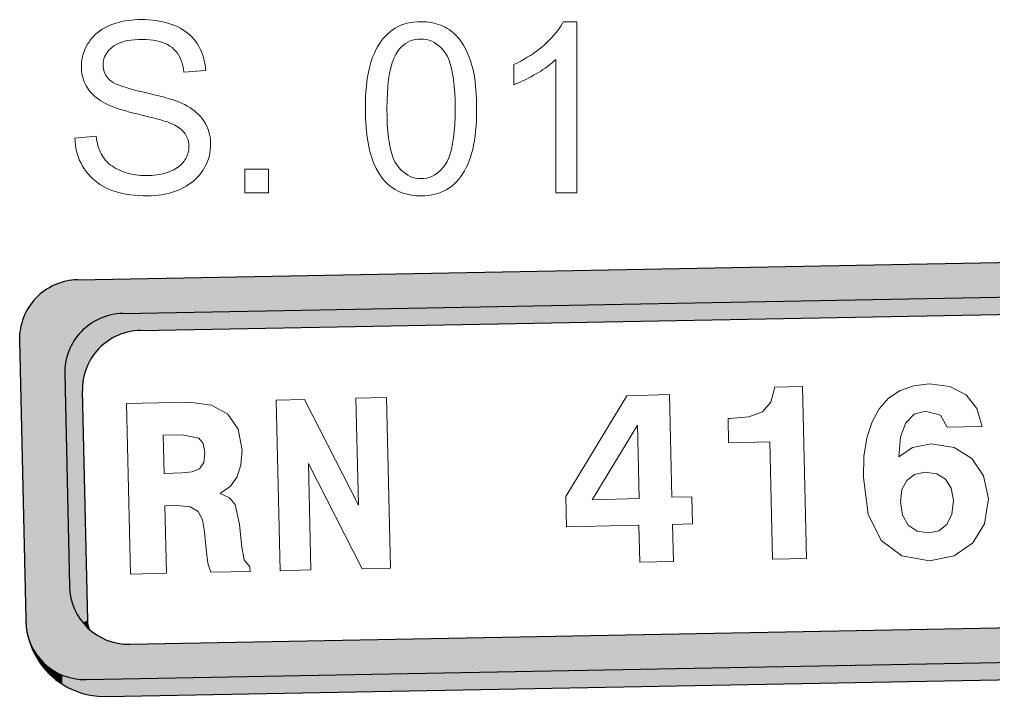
# Model space of a CAD drawing. Extents: x -99 to 297, y 0 to 420.
# Drawn here: x -98.51 to -55.1, y 73.14 to 103.32 of the extents above; entities that cross this region are included whole.
import ezdxf

# ---------------------------------------------------------------- set-up
doc = ezdxf.new("R2010")
doc.units = 0

msp = doc.modelspace()

# ---------------------------------------------------------------- linework, layer by layer
at = {"color": 7, "lineweight": 30}
for p, q in [((-95.924, 91.719), (-27.622, 93.001)), ((-93.91, 90.216), (-29.241, 91.43)), ((-93.123, 89.461), (-29.224, 90.66)), ((-93.6, 75.474), (-28.931, 76.688)), ((-95.546, 73.897), (-27.138, 75.181)), ((-94.652, 73.144), (-26.351, 74.426))]:
    msp.add_line(p, q, dxfattribs=at)
at = {"color": 7, "lineweight": 30, "ltscale": 0.310971}
msp.add_line((-98.514, 89.021), (-98.237, 76.585), dxfattribs=at)
at = {"color": 7, "lineweight": 30, "ltscale": 0.236645}
msp.add_line((-96.5, 87.518), (-96.289, 78.055), dxfattribs=at)
at = {"color": 7, "lineweight": 30, "ltscale": 0.255761}
msp.add_line((-95.713, 86.763), (-95.485, 76.535), dxfattribs=at)
at = {"color": 7, "lineweight": 13}
for points in [[(-96.046, 98.033), (-95.097, 98.116), (-95.082, 98.004), (-95.063, 97.896), (-95.041, 97.793), (-95.015, 97.693), (-94.985, 97.597), (-94.952, 97.506), (-94.915, 97.418), (-94.875, 97.335), (-94.831, 97.255), (-94.783, 97.18), (-94.731, 97.109), (-94.674, 97.04), (-94.611, 96.974), (-94.543, 96.91), (-94.469, 96.85), (-94.39, 96.792), (-94.305, 96.737), (-94.215, 96.685), (-94.119, 96.636), (-94.018, 96.589), (-93.913, 96.546), (-93.806, 96.508), (-93.696, 96.474), (-93.583, 96.445), (-93.467, 96.42), (-93.349, 96.4), (-93.229, 96.384), (-93.106, 96.373), (-92.98, 96.366), (-92.852, 96.363), (-92.738, 96.365), (-92.627, 96.37), (-92.518, 96.379), (-92.413, 96.391), (-92.31, 96.406), (-92.209, 96.425), (-92.112, 96.447), (-92.017, 96.473), (-91.925, 96.502), (-91.835, 96.535), (-91.749, 96.57), (-91.668, 96.608), (-91.591, 96.649), (-91.518, 96.692), (-91.451, 96.738), (-91.387, 96.786), (-91.328, 96.837), (-91.274, 96.89), (-91.224, 96.946), (-91.179, 97.004), (-91.138, 97.064), (-91.101, 97.125), (-91.069, 97.188), (-91.041, 97.251), (-91.018, 97.316), (-90.998, 97.381), (-90.983, 97.448), (-90.972, 97.516), (-90.966, 97.585), (-90.964, 97.655), (-90.966, 97.726), (-90.972, 97.794), (-90.982, 97.861), (-90.997, 97.927), (-91.016, 97.99), (-91.038, 98.052), (-91.065, 98.111), (-91.096, 98.169), (-91.132, 98.225), (-91.171, 98.28), (-91.215, 98.332), (-91.265, 98.383), (-91.32, 98.432), (-91.38, 98.48), (-91.446, 98.525), (-91.517, 98.57), (-91.594, 98.612), (-91.676, 98.652), (-91.763, 98.691), (-91.856, 98.728), (-91.924, 98.754), (-92.008, 98.781), (-92.106, 98.812), (-92.219, 98.845), (-92.347, 98.881), (-92.49, 98.919), (-92.648, 98.96), (-92.82, 99.004), (-93.007, 99.05), (-93.209, 99.099), (-93.413, 99.149), (-93.603, 99.199), (-93.781, 99.248), (-93.947, 99.296), (-94.1, 99.344), (-94.241, 99.391), (-94.369, 99.437), (-94.484, 99.483), (-94.587, 99.529), (-94.677, 99.574), (-94.783, 99.632), (-94.884, 99.693), (-94.979, 99.757), (-95.068, 99.824), (-95.152, 99.893), (-95.231, 99.966), (-95.303, 100.04), (-95.371, 100.118), (-95.433, 100.199), (-95.489, 100.282), (-95.539, 100.367), (-95.585, 100.455), (-95.625, 100.544), (-95.66, 100.636), (-95.689, 100.73), (-95.713, 100.825), (-95.732, 100.923), (-95.745, 101.023), (-95.753, 101.124), (-95.756, 101.228), (-95.753, 101.343), (-95.743, 101.455), (-95.726, 101.567), (-95.704, 101.677), (-95.674, 101.785), (-95.638, 101.892), (-95.596, 101.997), (-95.547, 102.101), (-95.491, 102.203), (-95.429, 102.304), (-95.361, 102.402), (-95.286, 102.495), (-95.206, 102.583), (-95.12, 102.666), (-95.027, 102.744), (-94.929, 102.818), (-94.824, 102.887), (-94.714, 102.951), (-94.597, 103.01), (-94.475, 103.064), (-94.348, 103.113), (-94.218, 103.157), (-94.086, 103.196), (-93.95, 103.23), (-93.812, 103.259), (-93.671, 103.282), (-93.528, 103.3), (-93.381, 103.313), (-93.232, 103.321), (-93.08, 103.323), (-92.913, 103.321), (-92.75, 103.313), (-92.59, 103.299), (-92.435, 103.28), (-92.284, 103.255), (-92.137, 103.225), (-91.994, 103.19), (-91.855, 103.149), (-91.72, 103.103), (-91.589, 103.051), (-91.463, 102.994), (-91.342, 102.932), (-91.228, 102.865), (-91.12, 102.792), (-91.018, 102.715), (-90.921, 102.632), (-90.831, 102.544), (-90.746, 102.451), (-90.668, 102.353), (-90.595, 102.25), (-90.529, 102.143), (-90.469, 102.033), (-90.416, 101.92), (-90.369, 101.804), (-90.328, 101.686), (-90.294, 101.565), (-90.267, 101.441), (-90.245, 101.314), (-90.23, 101.184), (-90.222, 101.052), (-91.187, 100.979), (-91.206, 101.12), (-91.233, 101.253), (-91.267, 101.38), (-91.308, 101.5), (-91.357, 101.612), (-91.414, 101.717), (-91.477, 101.816), (-91.549, 101.907), (-91.627, 101.991), (-91.713, 102.068), (-91.807, 102.138), (-91.91, 102.201), (-92.021, 102.256), (-92.14, 102.304), (-92.269, 102.344), (-92.405, 102.378), (-92.551, 102.403), (-92.705, 102.422), (-92.867, 102.433), (-93.038, 102.437), (-93.216, 102.433), (-93.384, 102.423), (-93.541, 102.406), (-93.689, 102.383), (-93.827, 102.353), (-93.955, 102.316), (-94.073, 102.273), (-94.182, 102.222), (-94.28, 102.166), (-94.368, 102.102), (-94.448, 102.034), (-94.519, 101.963), (-94.581, 101.889), (-94.636, 101.812), (-94.682, 101.733), (-94.719, 101.651), (-94.748, 101.566), (-94.769, 101.479), (-94.782, 101.389), (-94.786, 101.296), (-94.783, 101.215), (-94.774, 101.138), (-94.759, 101.063), (-94.739, 100.991), (-94.712, 100.922), (-94.68, 100.856), (-94.641, 100.793), (-94.597, 100.733), (-94.547, 100.676), (-94.49, 100.621), (-94.423, 100.568), (-94.337, 100.515), (-94.232, 100.462), (-94.108, 100.408), (-93.966, 100.354), (-93.805, 100.299), (-93.625, 100.245), (-93.427, 100.19), (-93.209, 100.135), (-92.973, 100.079), (-92.736, 100.025), (-92.514, 99.971), (-92.307, 99.919), (-92.115, 99.869), (-91.939, 99.819), (-91.779, 99.772), (-91.634, 99.725), (-91.504, 99.68), (-91.389, 99.637), (-91.29, 99.595), (-91.161, 99.532), (-91.039, 99.466), (-90.923, 99.396), (-90.815, 99.324), (-90.713, 99.248), (-90.619, 99.169), (-90.531, 99.086), (-90.451, 99), (-90.377, 98.911), (-90.31, 98.819), (-90.25, 98.724), (-90.196, 98.626), (-90.149, 98.525), (-90.108, 98.421), (-90.073, 98.314), (-90.045, 98.205), (-90.022, 98.092), (-90.007, 97.977), (-89.997, 97.859), (-89.994, 97.738), (-89.997, 97.617), (-90.008, 97.498), (-90.025, 97.38), (-90.049, 97.264), (-90.081, 97.149), (-90.119, 97.035), (-90.164, 96.923), (-90.216, 96.812), (-90.275, 96.702), (-90.341, 96.594), (-90.414, 96.489), (-90.493, 96.389), (-90.577, 96.294), (-90.668, 96.203), (-90.765, 96.117), (-90.868, 96.036), (-90.977, 95.96), (-91.092, 95.888), (-91.213, 95.821), (-91.34, 95.759), (-91.472, 95.703), (-91.607, 95.652), (-91.745, 95.607), (-91.887, 95.568), (-92.031, 95.536), (-92.18, 95.509), (-92.331, 95.488), (-92.486, 95.473), (-92.644, 95.464), (-92.805, 95.461), (-93.008, 95.464), (-93.204, 95.473), (-93.394, 95.488), (-93.577, 95.509), (-93.753, 95.536), (-93.923, 95.569), (-94.086, 95.608), (-94.242, 95.654), (-94.392, 95.705), (-94.534, 95.762), (-94.671, 95.825), (-94.801, 95.894), (-94.926, 95.97), (-95.044, 96.051), (-95.157, 96.139), (-95.263, 96.232), (-95.364, 96.332), (-95.458, 96.437), (-95.546, 96.549), (-95.629, 96.667), (-95.704, 96.789), (-95.772, 96.915), (-95.833, 97.044), (-95.886, 97.176), (-95.931, 97.311), (-95.969, 97.449), (-96, 97.59), (-96.023, 97.735), (-96.038, 97.883)], [(-83.096, 99.34), (-83.093, 99.605), (-83.085, 99.859), (-83.071, 100.102), (-83.052, 100.335), (-83.027, 100.557), (-82.996, 100.769), (-82.96, 100.97), (-82.919, 101.161), (-82.871, 101.341), (-82.819, 101.511), (-82.761, 101.671), (-82.697, 101.825), (-82.628, 101.97), (-82.554, 102.108), (-82.474, 102.239), (-82.389, 102.362), (-82.298, 102.477), (-82.202, 102.585), (-82.101, 102.686), (-81.994, 102.779), (-81.882, 102.864), (-81.764, 102.939), (-81.64, 103.006), (-81.511, 103.064), (-81.376, 103.113), (-81.236, 103.153), (-81.09, 103.185), (-80.938, 103.207), (-80.78, 103.22), (-80.617, 103.225), (-80.496, 103.222), (-80.378, 103.215), (-80.264, 103.203), (-80.152, 103.185), (-80.043, 103.163), (-79.937, 103.136), (-79.834, 103.104), (-79.734, 103.067), (-79.637, 103.025), (-79.544, 102.979), (-79.453, 102.927), (-79.365, 102.871), (-79.281, 102.811), (-79.2, 102.747), (-79.122, 102.678), (-79.048, 102.604), (-78.976, 102.527), (-78.908, 102.445), (-78.843, 102.359), (-78.781, 102.268), (-78.722, 102.173), (-78.666, 102.074), (-78.612, 101.971), (-78.561, 101.864), (-78.513, 101.753), (-78.467, 101.638), (-78.424, 101.519), (-78.383, 101.396), (-78.345, 101.269), (-78.309, 101.137), (-78.277, 100.999), (-78.248, 100.852), (-78.222, 100.696), (-78.2, 100.53), (-78.181, 100.355), (-78.166, 100.171), (-78.154, 99.977), (-78.145, 99.774), (-78.14, 99.562), (-78.138, 99.34), (-78.141, 99.078), (-78.149, 98.826), (-78.163, 98.584), (-78.182, 98.353), (-78.207, 98.131), (-78.237, 97.921), (-78.273, 97.72), (-78.314, 97.53), (-78.361, 97.35), (-78.413, 97.18), (-78.471, 97.02), (-78.534, 96.866), (-78.602, 96.721), (-78.677, 96.582), (-78.756, 96.452), (-78.841, 96.328), (-78.931, 96.212), (-79.027, 96.104), (-79.128, 96.003), (-79.235, 95.91), (-79.347, 95.824), (-79.465, 95.748), (-79.589, 95.681), (-79.719, 95.623), (-79.854, 95.573), (-79.995, 95.533), (-80.142, 95.501), (-80.295, 95.479), (-80.453, 95.466), (-80.617, 95.461), (-80.832, 95.469), (-81.038, 95.493), (-81.234, 95.532), (-81.421, 95.587), (-81.599, 95.658), (-81.767, 95.745), (-81.925, 95.847), (-82.074, 95.966), (-82.214, 96.1), (-82.344, 96.249), (-82.487, 96.451), (-82.615, 96.677), (-82.728, 96.926), (-82.826, 97.2), (-82.908, 97.497), (-82.976, 97.818), (-83.029, 98.163), (-83.066, 98.531), (-83.089, 98.924)], [(-73.673, 95.591), (-74.606, 95.591), (-74.606, 101.539), (-74.676, 101.475), (-74.75, 101.411), (-74.828, 101.346), (-74.91, 101.282), (-74.996, 101.218), (-75.087, 101.153), (-75.181, 101.089), (-75.28, 101.025), (-75.383, 100.961), (-75.491, 100.896), (-75.599, 100.834), (-75.705, 100.774), (-75.809, 100.718), (-75.911, 100.665), (-76.01, 100.615), (-76.107, 100.568), (-76.202, 100.525), (-76.295, 100.485), (-76.385, 100.448), (-76.473, 100.414), (-76.473, 101.316), (-76.319, 101.392), (-76.168, 101.47), (-76.021, 101.551), (-75.878, 101.636), (-75.74, 101.723), (-75.605, 101.814), (-75.474, 101.908), (-75.347, 102.005), (-75.223, 102.105), (-75.104, 102.208), (-74.99, 102.313), (-74.884, 102.417), (-74.783, 102.52), (-74.69, 102.622), (-74.604, 102.724), (-74.524, 102.826), (-74.452, 102.926), (-74.386, 103.027), (-74.327, 103.126), (-74.274, 103.225), (-73.673, 103.225)], [(-82.137, 99.34), (-82.132, 98.978), (-82.119, 98.642), (-82.097, 98.33), (-82.067, 98.043), (-82.027, 97.781), (-81.979, 97.545), (-81.922, 97.333), (-81.856, 97.146), (-81.782, 96.985), (-81.699, 96.848), (-81.609, 96.731), (-81.515, 96.625), (-81.417, 96.532), (-81.315, 96.452), (-81.209, 96.384), (-81.099, 96.328), (-80.985, 96.284), (-80.866, 96.253), (-80.744, 96.235), (-80.617, 96.229), (-80.491, 96.235), (-80.368, 96.254), (-80.25, 96.285), (-80.136, 96.328), (-80.025, 96.384), (-79.919, 96.453), (-79.817, 96.534), (-79.719, 96.627), (-79.626, 96.733), (-79.536, 96.851), (-79.453, 96.988), (-79.378, 97.15), (-79.312, 97.336), (-79.255, 97.548), (-79.207, 97.785), (-79.168, 98.046), (-79.137, 98.332), (-79.115, 98.643), (-79.102, 98.979), (-79.098, 99.34), (-79.102, 99.703), (-79.115, 100.041), (-79.137, 100.353), (-79.168, 100.641), (-79.207, 100.903), (-79.255, 101.14), (-79.312, 101.351), (-79.378, 101.538), (-79.453, 101.699), (-79.536, 101.835), (-79.626, 101.952), (-79.72, 102.057), (-79.818, 102.15), (-79.921, 102.23), (-80.028, 102.298), (-80.139, 102.353), (-80.255, 102.397), (-80.375, 102.427), (-80.499, 102.446), (-80.628, 102.452), (-80.754, 102.447), (-80.874, 102.43), (-80.99, 102.403), (-81.101, 102.365), (-81.206, 102.316), (-81.306, 102.256), (-81.401, 102.185), (-81.491, 102.104), (-81.575, 102.011), (-81.654, 101.908), (-81.746, 101.757), (-81.828, 101.582), (-81.9, 101.385), (-81.963, 101.163), (-82.016, 100.918), (-82.06, 100.65), (-82.093, 100.358), (-82.117, 100.042), (-82.132, 99.703)], [(-88.474, 95.591), (-88.474, 96.654), (-87.411, 96.654), (-87.411, 95.591)]]:
    msp.add_lwpolyline(points, close=True, dxfattribs=at)
at = {"color": 1, "lineweight": 13}
for points in [[(-65.075, 84.5), (-64.953, 79.265), (-63.442, 79.3), (-63.62, 86.956), (-64.847, 86.927), (-65.018, 86.266), (-65.391, 85.841), (-66, 85.607), (-66.853, 85.533), (-66.929, 85.531), (-66.904, 84.458)], [(-55.612, 85.182), (-55.839, 85.976), (-56.325, 86.589), (-57.046, 86.967), (-57.969, 87.088), (-58.657, 86.995), (-59.266, 86.784), (-59.773, 86.443), (-60.189, 85.973), (-60.515, 85.385), (-60.74, 84.678), (-60.874, 83.842), (-60.896, 82.91), (-60.682, 81.272), (-60.107, 80.102), (-59.192, 79.411), (-57.949, 79.199), (-56.859, 79.421), (-56.028, 79.989), (-55.5, 80.845), (-55.329, 81.955), (-55.539, 82.981), (-56.061, 83.757), (-56.851, 84.243), (-57.873, 84.405), (-58.703, 84.244), (-59.318, 83.835), (-59.239, 84.713), (-59.002, 85.343), (-58.638, 85.725), (-58.127, 85.868), (-57.465, 85.686), (-57.167, 85.145)], [(-87.068, 86.354), (-86.891, 78.753), (-85.522, 78.785), (-85.632, 83.527), (-83.233, 78.838), (-81.973, 78.868), (-82.15, 86.469), (-83.52, 86.437), (-83.408, 81.672), (-85.809, 86.383)], [(-70.906, 80.781), (-70.867, 79.127), (-69.367, 79.162), (-69.405, 80.816), (-68.518, 80.837), (-68.547, 82.052), (-69.434, 82.032), (-69.54, 86.599), (-71.446, 86.554), (-74.157, 82.053), (-74.126, 80.706)], [(-93.738, 86.198), (-93.561, 78.597), (-91.962, 78.635), (-92.032, 81.646), (-91.506, 81.659), (-90.913, 81.596), (-90.546, 81.385), (-90.362, 81.017), (-90.273, 80.482), (-90.2, 79.706), (-90.12, 79.083), (-89.979, 78.681), (-88.238, 78.721), (-88.243, 78.93), (-88.502, 79.241), (-88.603, 79.798), (-88.703, 80.815), (-88.899, 81.709), (-89.147, 81.999), (-89.568, 82.197), (-89.115, 82.514), (-88.807, 82.938), (-88.644, 83.468), (-88.594, 84.127), (-88.769, 85.054), (-89.223, 85.734), (-89.956, 86.133), (-90.956, 86.263)], [(-72.982, 81.916), (-70.966, 85.239), (-70.89, 81.965)], [(-92.105, 84.79), (-91.262, 84.809), (-90.513, 84.663), (-90.321, 84.415), (-90.246, 84.022), (-90.302, 83.572), (-90.492, 83.293), (-90.818, 83.154), (-91.277, 83.111), (-92.066, 83.092)], [(-58.162, 83.149), (-57.623, 83.074), (-57.234, 82.831), (-56.984, 82.432), (-56.883, 81.875), (-56.956, 81.271), (-57.176, 80.816), (-57.531, 80.534), (-57.989, 80.436), (-58.506, 80.511), (-58.896, 80.787), (-59.158, 81.23), (-59.249, 81.842), (-59.185, 82.369), (-58.964, 82.78), (-58.62, 83.04)]]:
    msp.add_lwpolyline(points, close=True, dxfattribs=at)
at = {"color": 7, "lineweight": 30}
for centre, radius, start, end in [((-95.874, 89.079), 2.64, 91.0752, 181.2734), ((-93.86, 87.577), 2.64, 91.0752, 181.2734), ((-93.073, 86.822), 2.64, 91.0752, 181.2734), ((-93.65, 78.113), 2.64, 181.2734, 271.0752), ((-94.718, 76.663), 3.52, 181.2734, 271.0752), ((-95.595, 76.537), 2.64, 181.2734, 271.0752), ((-94.386, 76.559), 1.1, 181.2734, 202.4924)]:
    msp.add_arc(centre, radius, start, end, dxfattribs=at)
at = {"color": 1, "lineweight": 5}
for points in [[(-27.622, 93.001), (-95.924, 91.719), (-29.241, 91.43), (-93.91, 90.216)], [(-96.439, 91.658), (-96.689, 91.59), (-96.493, 87.778), (-96.5, 87.518)], [(-96.439, 91.658), (-96.493, 87.778), (-96.403, 88.289), (-96.46, 88.035)], [(-96.183, 91.701), (-96.439, 91.658), (-96.32, 88.535), (-96.403, 88.289)], [(-96.183, 91.701), (-96.32, 88.535), (-96.086, 88.997), (-96.214, 88.772)], [(-95.924, 91.719), (-96.183, 91.701), (-95.935, 89.209), (-96.086, 88.997)], [(-95.924, 91.719), (-95.935, 89.209), (-95.576, 89.583), (-95.765, 89.405)], [(-95.924, 91.719), (-95.576, 89.583), (-95.151, 89.88), (-95.371, 89.742)], [(-95.924, 91.719), (-95.151, 89.88), (-94.676, 90.088), (-94.918, 89.996)], [(-95.924, 91.719), (-94.676, 90.088), (-94.169, 90.199), (-94.425, 90.156)], [(-95.924, 91.719), (-94.169, 90.199), (-93.91, 90.216)], [(-97.59, 91.086), (-97.485, 74.693), (-97.385, 91.245), (-97.329, 74.545)], [(-97.385, 91.245), (-97.329, 74.545), (-97.165, 91.383), (-97.16, 74.411)], [(-97.165, 91.383), (-97.16, 74.411), (-96.932, 91.498)], [(-96.794, 74.184), (-96.932, 91.498), (-96.982, 74.29), (-97.16, 74.411)], [(-96.598, 74.094), (-96.689, 91.59), (-96.794, 74.184), (-96.932, 91.498)], [(-96.395, 74.021), (-96.5, 87.518), (-96.598, 74.094), (-96.689, 91.59)], [(-97.949, 90.712), (-97.876, 75.207), (-97.779, 90.908), (-97.76, 75.025)], [(-97.779, 90.908), (-97.76, 75.025), (-97.59, 91.086)], [(-97.76, 75.025), (-97.629, 74.854), (-97.59, 91.086), (-97.485, 74.693)], [(-98.099, 90.5), (-98.228, 90.274), (-98.223, 76.344), (-98.227, 76.39)], [(-98.099, 90.5), (-98.223, 76.344), (-98.214, 76.252), (-98.219, 76.298)], [(-98.099, 90.5), (-98.214, 76.252), (-98.202, 76.161), (-98.208, 76.207)], [(-98.099, 90.5), (-98.202, 76.161), (-98.188, 76.07), (-98.195, 76.115)], [(-98.099, 90.5), (-98.188, 76.07), (-98.171, 75.979), (-98.18, 76.025)], [(-98.099, 90.5), (-98.171, 75.979), (-98.152, 75.889), (-98.162, 75.934)], [(-98.099, 90.5), (-98.152, 75.889), (-98.13, 75.8), (-98.141, 75.844)], [(-98.099, 90.5), (-98.13, 75.8), (-97.949, 90.712), (-98.062, 75.595)], [(-98.062, 75.595), (-97.977, 75.397), (-97.949, 90.712), (-97.876, 75.207)], [(-98.237, 76.585), (-98.334, 90.037), (-98.474, 89.538), (-98.416, 89.791)], [(-98.228, 90.274), (-98.334, 90.037), (-98.237, 76.581), (-98.237, 76.585)], [(-98.228, 90.274), (-98.237, 76.581), (-98.237, 76.574), (-98.237, 76.578)], [(-98.228, 90.274), (-98.237, 76.574), (-98.237, 76.567), (-98.237, 76.571)], [(-98.228, 90.274), (-98.237, 76.567), (-98.236, 76.56), (-98.237, 76.563)], [(-98.228, 90.274), (-98.236, 76.56), (-98.236, 76.553), (-98.236, 76.556)], [(-98.228, 90.274), (-98.236, 76.553), (-98.236, 76.546), (-98.236, 76.549)], [(-98.228, 90.274), (-98.236, 76.546), (-98.236, 76.538), (-98.236, 76.542)], [(-98.228, 90.274), (-98.236, 76.538), (-98.236, 76.531), (-98.236, 76.535)], [(-98.228, 90.274), (-98.236, 76.531), (-98.233, 76.482), (-98.235, 76.528)], [(-98.228, 90.274), (-98.233, 76.482), (-98.227, 76.39), (-98.231, 76.436)], [(-98.237, 76.585), (-98.474, 89.538), (-98.514, 89.021), (-98.507, 89.28)], [(-96.188, 73.964), (-96.289, 78.055), (-96.395, 74.021), (-96.5, 87.518)], [(-96.269, 77.784), (-96.283, 77.919), (-96.188, 73.964), (-96.289, 78.055)], [(-96.188, 73.964), (-96.222, 77.517), (-96.269, 77.784), (-96.249, 77.65)], [(-96.188, 73.964), (-96.147, 77.256), (-96.222, 77.517), (-96.188, 77.385)], [(-95.976, 73.924), (-96.147, 77.256), (-96.188, 73.964)], [(-95.976, 73.924), (-96.046, 77.004), (-96.147, 77.256), (-96.099, 77.129)], [(-95.976, 73.924), (-95.919, 76.764), (-96.046, 77.004), (-95.985, 76.882)], [(-95.761, 73.902), (-95.847, 76.649), (-95.976, 73.924), (-95.919, 76.764)], [(-95.761, 73.902), (-95.685, 76.431), (-95.847, 76.649), (-95.768, 76.538)], [(-95.546, 73.897), (-95.595, 76.329), (-95.761, 73.902), (-95.685, 76.431)], [(-27.138, 75.181), (-28.931, 76.688), (-95.546, 73.897), (-93.6, 75.474)], [(-95.546, 73.897), (-95.402, 76.139), (-95.595, 76.329), (-95.501, 76.231)], [(-95.546, 73.897), (-95.211, 75.984), (-95.402, 76.139), (-95.308, 76.059)], [(-95.546, 73.897), (-95.006, 75.849), (-95.211, 75.984), (-95.11, 75.914)], [(-95.546, 73.897), (-94.79, 75.732), (-95.006, 75.849), (-94.899, 75.788)], [(-95.546, 73.897), (-94.564, 75.637), (-94.79, 75.732), (-94.678, 75.682)], [(-95.546, 73.897), (-94.33, 75.562), (-94.564, 75.637), (-94.448, 75.597)], [(-95.546, 73.897), (-94.09, 75.51), (-94.33, 75.562), (-94.21, 75.534)], [(-95.546, 73.897), (-93.846, 75.481), (-94.09, 75.51), (-93.968, 75.493)], [(-95.546, 73.897), (-93.6, 75.474), (-93.846, 75.481), (-93.723, 75.474)]]:
    msp.add_solid(points, dxfattribs=at)
at = {"color": 254, "lineweight": 5}
for points in [[(-93.382, 89.443), (-93.91, 90.216), (-93.123, 89.461), (-29.241, 91.43)], [(-93.123, 89.461), (-29.241, 91.43), (-29.224, 90.66), (-28.982, 91.422)], [(-95.427, 88.017), (-95.371, 89.742), (-95.299, 88.242), (-95.151, 89.88)], [(-95.299, 88.242), (-95.151, 89.88), (-95.148, 88.454), (-94.918, 89.996)], [(-95.148, 88.454), (-94.918, 89.996), (-94.978, 88.65)], [(-94.978, 88.65), (-94.918, 89.996), (-94.789, 88.828), (-94.676, 90.088)], [(-94.789, 88.828), (-94.676, 90.088), (-94.584, 88.987), (-94.425, 90.156)], [(-94.584, 88.987), (-94.425, 90.156), (-94.364, 89.125), (-94.169, 90.199)], [(-94.364, 89.125), (-94.169, 90.199), (-94.131, 89.24)], [(-93.91, 90.216), (-93.889, 89.333), (-94.169, 90.199), (-94.131, 89.24)], [(-93.91, 90.216), (-93.382, 89.443), (-93.889, 89.333), (-93.638, 89.4)], [(-95.576, 89.583), (-95.706, 87.022), (-95.765, 89.405), (-95.713, 86.763)], [(-95.616, 87.533), (-95.673, 87.28), (-95.576, 89.583), (-95.706, 87.022)], [(-95.533, 87.78), (-95.616, 87.533), (-95.371, 89.742), (-95.576, 89.583)], [(-95.533, 87.78), (-95.371, 89.742), (-95.427, 88.017)], [(-95.935, 89.209), (-96.046, 77.004), (-96.086, 88.997), (-96.099, 77.129)], [(-95.919, 76.764), (-95.985, 76.882), (-95.935, 89.209), (-96.046, 77.004)], [(-95.765, 89.405), (-95.847, 76.649), (-95.935, 89.209), (-95.919, 76.764)], [(-95.765, 89.405), (-95.685, 76.431), (-95.847, 76.649), (-95.768, 76.538)], [(-95.765, 89.405), (-95.713, 86.763), (-95.685, 76.431), (-95.485, 76.535)], [(-96.214, 88.772), (-96.289, 78.055), (-96.32, 88.535)], [(-96.214, 88.772), (-96.269, 77.784), (-96.289, 78.055), (-96.283, 77.919)], [(-96.214, 88.772), (-96.222, 77.517), (-96.269, 77.784), (-96.249, 77.65)], [(-96.188, 77.385), (-96.222, 77.517), (-96.086, 88.997), (-96.214, 88.772)], [(-96.188, 77.385), (-96.086, 88.997), (-96.147, 77.256)], [(-96.086, 88.997), (-96.099, 77.129), (-96.147, 77.256)], [(-96.289, 78.055), (-96.46, 88.035), (-96.32, 88.535), (-96.403, 88.289)], [(-96.289, 78.055), (-96.5, 87.518), (-96.46, 88.035), (-96.493, 87.778)], [(-95.685, 76.431), (-95.485, 76.535), (-95.595, 76.329)], [(-95.501, 76.231), (-95.595, 76.329), (-95.484, 76.509), (-95.485, 76.535)], [(-95.501, 76.231), (-95.484, 76.509), (-95.481, 76.459), (-95.483, 76.484)], [(-95.501, 76.231), (-95.481, 76.459), (-95.475, 76.408), (-95.478, 76.433)], [(-95.501, 76.231), (-95.475, 76.408), (-95.467, 76.358), (-95.471, 76.383)], [(-95.501, 76.231), (-95.467, 76.358), (-95.457, 76.308), (-95.462, 76.333)], [(-95.501, 76.231), (-95.457, 76.308), (-95.444, 76.259), (-95.45, 76.283)], [(-95.501, 76.231), (-95.444, 76.259), (-95.429, 76.21), (-95.436, 76.234)], [(-95.501, 76.231), (-95.429, 76.21), (-95.411, 76.162), (-95.42, 76.186)], [(-95.501, 76.231), (-95.411, 76.162), (-95.402, 76.139)], [(-98.13, 75.8), (-98.062, 75.595), (-98.046, 75.517), (-97.977, 75.397)], [(-98.046, 75.517), (-97.977, 75.397), (-97.938, 75.242), (-97.876, 75.207)], [(-97.938, 75.242), (-97.876, 75.207), (-97.808, 74.977), (-97.76, 75.025)], [(-27.138, 75.181), (-95.24, 73.182), (-95.546, 73.897), (-95.53, 73.238)], [(-27.138, 75.181), (-94.652, 73.144), (-95.24, 73.182), (-94.947, 73.151)], [(-26.351, 74.426), (-94.652, 73.144), (-26.878, 75.199), (-27.138, 75.181)], [(-97.808, 74.977), (-97.76, 75.025), (-97.656, 74.725), (-97.629, 74.854)], [(-97.656, 74.725), (-97.629, 74.854), (-97.483, 74.485)], [(-97.629, 74.854), (-97.485, 74.693), (-97.483, 74.485), (-97.329, 74.545)], [(-97.483, 74.485), (-97.329, 74.545), (-97.291, 74.261), (-97.16, 74.411)], [(-97.291, 74.261), (-97.16, 74.411), (-97.081, 74.054), (-96.982, 74.29)], [(-97.081, 74.054), (-96.982, 74.29), (-96.854, 73.865), (-96.794, 74.184)], [(-96.854, 73.865), (-96.794, 74.184), (-96.612, 73.696), (-96.598, 74.094)], [(-96.612, 73.696), (-96.598, 74.094), (-96.357, 73.548)], [(-96.598, 74.094), (-96.395, 74.021), (-96.357, 73.548), (-96.188, 73.964)], [(-96.357, 73.548), (-96.188, 73.964), (-96.09, 73.422), (-95.976, 73.924)], [(-96.09, 73.422), (-95.976, 73.924), (-95.814, 73.318), (-95.761, 73.902)], [(-95.814, 73.318), (-95.761, 73.902), (-95.53, 73.238), (-95.546, 73.897)]]:
    msp.add_solid(points, dxfattribs=at)

doc.saveas('drawing.dxf')
